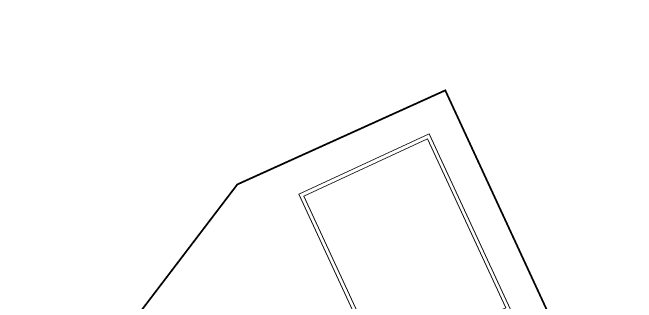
# Model space of a CAD drawing. Header units: metres. Extents: x -183 to 1639, y -350 to 198.
# Drawn here: x 1312.23 to 1346.54, y -4.57 to 11.36 of the extents above; entities that cross this region are included whole.
import ezdxf

# ---------------------------------------------------------------- set-up
doc = ezdxf.new("R2010")
doc.units = ezdxf.units.M
doc.header["$MEASUREMENT"] = 0
doc.linetypes.add('DASHED', pattern=[19.05, 12.7, -6.35])
doc.layers.add('dveře', color=3, linetype='Continuous')
doc.layers.add('PODL0$0$HSV_POD', color=7, linetype='Continuous')
picture_1 = doc.add_image_def('image4.jpg', size_in_pixel=(1920, 1200))

msp = doc.modelspace()

# ---------------------------------------------------------------- linework, layer by layer
at = {"linetype": 'Continuous', "lineweight": 0, "const_width": 0.1, "flags": 128}
msp.add_lwpolyline([(1336.027, 7.085), (1352.018, -27.463), (1336.582, -34.594, -0.388879), (1328.594, -32.044), (1315.775, -9.656), (1324.595, 1.918)], format="xyb", close=True, dxfattribs=at)
at = {"layer": 'dveře', "linetype": 'Continuous', "lineweight": 0}
msp.add_lwpolyline([(1335.15, 4.696), (1339.614, -4.951), (1332.445, -8.269), (1327.98, 1.377)], close=True, dxfattribs=at)
at = {"layer": 'dveře', "linetype": 'DASHED', "lineweight": 0}
msp.add_lwpolyline([(1335.052, 4.43), (1339.349, -4.854), (1332.543, -8.004), (1328.246, 1.28)], close=True, dxfattribs=at)
at = {"layer": 'PODL0$0$HSV_POD'}
for p, q in [((1324.595, 1.918), (1336.027, 7.085)), ((1336.027, 7.085), (1351.993, -27.475))]:
    msp.add_line(p, q, dxfattribs=at)
at = {"layer": 'PODL0$0$HSV_POD', "const_width": 0.01}
msp.add_lwpolyline([(1315.775, -9.656), (1324.595, 1.918)], dxfattribs=at)

# ---------------------------------------------------------------- pictures from other files: only their frames are drawn
at = {"linetype": 'Continuous', "lineweight": 0}
image = msp.add_image(picture_1, insert=(964.664, -223.51), size_in_units=(674.116, 421.322), dxfattribs=at)
image.dxf.flags = 7

doc.saveas('drawing.dxf')
